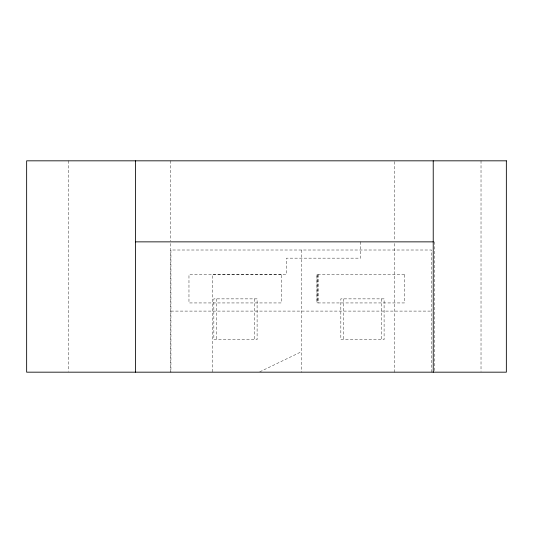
<?xml version="1.0" encoding="UTF-8"?>
<svg xmlns="http://www.w3.org/2000/svg" width="533" height="533" viewBox="0 0 533 533"><rect width="100%" height="100%" fill="white"/><g stroke="black" fill="none" stroke-linecap="round" stroke-linejoin="round"><path stroke-width="0.4" stroke-dasharray="2.67 2" d="M259.798 371.814L301.245 351.813M170.933 311.092L431.557 311.092M481.019 160.826L481.019 371.341M434.675 241.862L434.675 371.341M431.557 372.174L431.557 250.01L170.933 250.01L170.933 372.174M394.587 161.652L394.587 241.036M394.587 243.521L394.587 372.174M381.561 298.873L381.561 339.594M360.561 241.862L360.561 258.152L286.448 258.152L286.448 274.442L212.334 274.442L212.334 372.174M343.372 298.873L343.372 339.594M318.421 274.602L318.421 302.944M317.768 274.602L317.768 302.944M317.035 274.602L317.035 302.944M301.245 250.01L301.245 372.174M254.567 298.873L254.567 339.594M216.378 298.873L216.378 339.594M170.453 160.826L170.453 241.036M170.453 243.521L170.453 372.174M68.477 160.826L68.477 371.341M281.364 274.602L188.968 274.602L188.968 302.944L281.364 302.944L281.364 274.602M404.46 274.602L316.955 274.602L316.955 302.944L404.46 302.944L404.46 274.602M257.099 298.873L213.846 298.873L213.846 339.594L257.099 339.594L257.099 298.873M384.093 298.873L340.84 298.873L340.84 339.594L384.093 339.594L384.093 298.873"/><path stroke-width="0.8" d="M135.555 241.862L433.229 241.862M433.229 160.826L433.229 372.174M135.555 160.826L135.555 372.174M506.35 160.826L26.65 160.826L26.65 372.174L506.35 372.174L506.35 160.826"/></g></svg>
